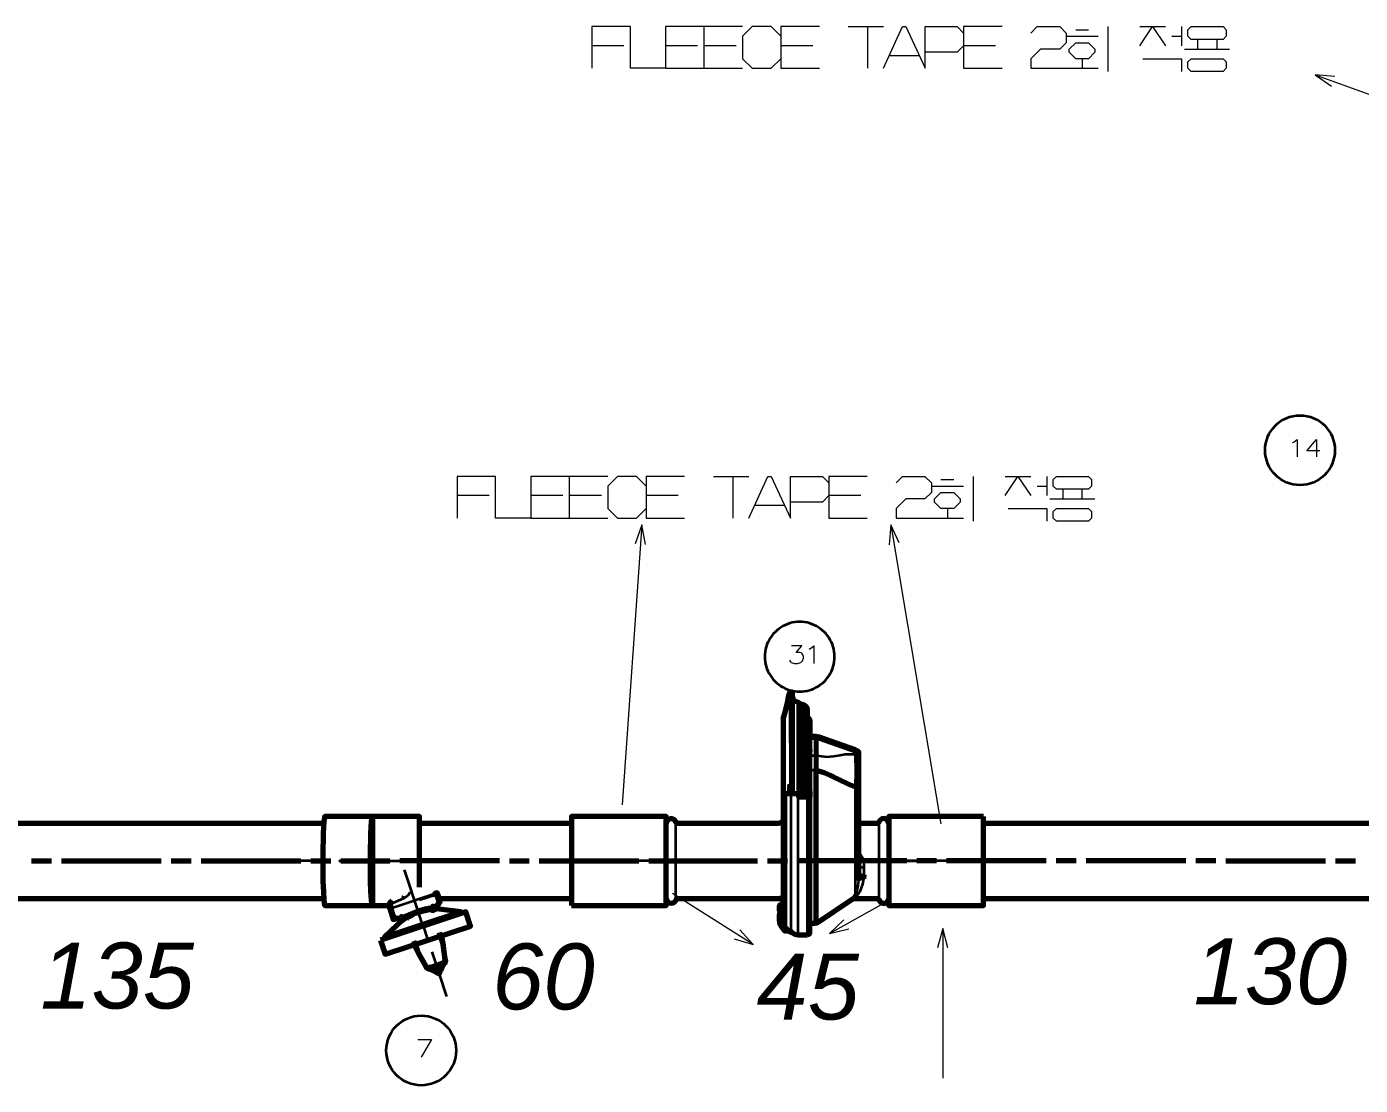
# Model space of a CAD drawing. Header units: millimetres. Extents: x 0 to 174, y 0 to 33.
# Drawn here: x 25.39 to 30.66, y 8.03 to 12.21 of the extents above; entities that cross this region are included whole.
import ezdxf

# ---------------------------------------------------------------- set-up
doc = ezdxf.new("R2010")
doc.units = ezdxf.units.MM
doc.layers.add('PDF2_문자', color=7, linetype='Continuous')
doc.layers.add('PDF2_형상', color=157, linetype='Continuous', true_color=0x405f80)
doc.styles.add('PDF LucidaHandwriting Italic', font='ariali.ttf')

msp = doc.modelspace()

# ---------------------------------------------------------------- linework, layer by layer
at = {"layer": 'PDF2_형상', "color": 7, "lineweight": 13}
for points in [[(27.914, 12.0504), (27.7749, 12.0504), (27.7749, 12.215), (27.6229, 12.215), (27.6229, 12.0504)], [(28.0658, 12.215), (27.914, 12.215), (27.914, 12.0504), (28.0658, 12.0504)], [(28.2178, 12.215), (28.0658, 12.215), (28.0658, 12.0504), (28.2178, 12.0504)], [(28.3696, 12.1771), (28.3317, 12.215), (28.2557, 12.215), (28.2178, 12.1771), (28.2178, 12.0885), (28.2557, 12.0504), (28.3317, 12.0504), (28.3696, 12.0885)], [(28.5214, 12.215), (28.3696, 12.215), (28.3696, 12.0504), (28.5214, 12.0504)], [(28.6353, 12.215), (28.7746, 12.215)], [(28.7112, 12.215), (28.7112, 12.0504)], [(28.7746, 12.0504), (28.8504, 12.215), (28.8631, 12.215), (28.939, 12.0504), (28.939, 12.215), (29.0656, 12.215), (29.0908, 12.1897), (29.0908, 12.139), (29.0656, 12.1138), (28.939, 12.1138)], [(29.2428, 12.215), (29.0908, 12.215), (29.0908, 12.0504), (29.2428, 12.0504)], [(29.3567, 12.1897), (29.3819, 12.215), (29.4706, 12.215), (29.4958, 12.1897), (29.4958, 12.1517), (29.4706, 12.1264), (29.3946, 12.1264), (29.3567, 12.0885), (29.3567, 12.0504), (29.4958, 12.0504), (29.6224, 12.0504)], [(29.4958, 12.1771), (29.6224, 12.1771)], [(29.5337, 12.2024), (29.5844, 12.2024)], [(29.6604, 12.215), (29.6604, 12.0378)], [(29.7869, 12.215), (29.8882, 12.215)], [(29.7869, 12.139), (29.8375, 12.215), (29.8882, 12.139)], [(29.9135, 12.1771), (29.9514, 12.1771)], [(29.9514, 12.215), (29.9514, 12.139)], [(27.7494, 12.139), (27.6229, 12.139)], [(28.0406, 12.139), (27.914, 12.139)], [(28.1924, 12.139), (28.0658, 12.139)], [(28.4961, 12.139), (28.3696, 12.139)], [(29.2175, 12.139), (29.0908, 12.139)], [(29.964, 12.1264), (30.1412, 12.1264)], [(30.0147, 12.1643), (30.0147, 12.1264)], [(30.0906, 12.1643), (30.0906, 12.1264)], [(28.7999, 12.1011), (28.9138, 12.1011)], [(29.5592, 12.0885), (29.5592, 12.0504)], [(29.7996, 12.0885), (29.9514, 12.0885), (29.9514, 12.0378)], [(30.4793, 12.0251), (31.1154, 11.7958)], [(30.5578, 12.0186), (30.4793, 12.0251), (30.5439, 11.9801)], [(27.3821, 10.2733), (27.2428, 10.2733), (27.2428, 10.4379), (27.091, 10.4379), (27.091, 10.2733)], [(27.5339, 10.4379), (27.3821, 10.4379), (27.3821, 10.2733), (27.5339, 10.2733)], [(27.6857, 10.4379), (27.5339, 10.4379), (27.5339, 10.2733), (27.6857, 10.2733)], [(27.8376, 10.3999), (27.7996, 10.4379), (27.7237, 10.4379), (27.6857, 10.3999), (27.6857, 10.3114), (27.7237, 10.2733), (27.7996, 10.2733), (27.8376, 10.3114)], [(27.9894, 10.4379), (27.8376, 10.4379), (27.8376, 10.2733), (27.9894, 10.2733)], [(28.1033, 10.4379), (28.2425, 10.4379)], [(28.1793, 10.4379), (28.1793, 10.2733)], [(28.2425, 10.2733), (28.3185, 10.4379), (28.3311, 10.4379), (28.4071, 10.2733), (28.4071, 10.4379), (28.5336, 10.4379), (28.5589, 10.4126), (28.5589, 10.3619), (28.5336, 10.3367), (28.4071, 10.3367)], [(28.7108, 10.4379), (28.5589, 10.4379), (28.5589, 10.2733), (28.7108, 10.2733)], [(28.8247, 10.4126), (28.85, 10.4379), (28.9386, 10.4379), (28.9639, 10.4126), (28.9639, 10.3746), (28.9386, 10.3493), (28.8626, 10.3493), (28.8247, 10.3114), (28.8247, 10.2733), (28.9639, 10.2733), (29.0904, 10.2733)], [(29.1283, 10.4379), (29.1283, 10.2607)], [(29.2549, 10.4379), (29.3561, 10.4379)], [(29.2549, 10.3619), (29.3056, 10.4379), (29.3561, 10.3619)], [(29.4194, 10.4379), (29.4194, 10.3619)], [(28.9639, 10.3999), (29.0904, 10.3999)], [(29.0018, 10.4253), (29.0525, 10.4253)], [(29.3815, 10.3999), (29.4194, 10.3999)], [(29.4828, 10.3872), (29.4828, 10.3493)], [(29.5586, 10.3872), (29.5586, 10.3493)], [(27.2175, 10.3619), (27.091, 10.3619)], [(27.5086, 10.3619), (27.3821, 10.3619)], [(27.6604, 10.3619), (27.5339, 10.3619)], [(27.9642, 10.3619), (27.8376, 10.3619)], [(28.2679, 10.324), (28.3818, 10.324)], [(28.6854, 10.3619), (28.5589, 10.3619)], [(29.4321, 10.3493), (29.6093, 10.3493)], [(29.0271, 10.3114), (29.0271, 10.2733)], [(29.2676, 10.3114), (29.4194, 10.3114), (29.4194, 10.2607)], [(27.8199, 10.2465), (27.7426, 9.1408)], [(27.8349, 10.1692), (27.8199, 10.2465), (27.7942, 10.1721)], [(28.8367, 10.1749), (28.804, 10.2465), (28.7965, 10.1681)], [(28.804, 10.2465), (29.001, 9.0654)], [(28.26, 8.5879), (27.941, 8.7899)], [(28.5615, 8.6317), (28.7757, 8.7511)], [(28.1849, 8.6114), (28.26, 8.5879), (28.2067, 8.6458)], [(28.6179, 8.6865), (28.5615, 8.6317), (28.6378, 8.6508)], [(29.0288, 8.5751), (29.0085, 8.6513), (28.9881, 8.5751)], [(29.0085, 8.6513), (29.0085, 8.0607)]]:
    msp.add_lwpolyline(points, dxfattribs=at)
for points in [[(29.9894, 12.215), (30.116, 12.215), (30.1286, 12.2024), (30.1286, 12.1771), (30.116, 12.1643), (29.9894, 12.1643), (29.9767, 12.1771), (29.9767, 12.2024)], [(29.5337, 12.1517), (29.5844, 12.1517), (29.6097, 12.1264), (29.6097, 12.1138), (29.5844, 12.0885), (29.5337, 12.0885), (29.5085, 12.1138), (29.5085, 12.1264)], [(29.9894, 12.0885), (30.116, 12.0885), (30.1286, 12.0758), (30.1286, 12.0504), (30.116, 12.0378), (29.9894, 12.0378), (29.9767, 12.0504), (29.9767, 12.0758)], [(29.4574, 10.4379), (29.5839, 10.4379), (29.5967, 10.4253), (29.5967, 10.3999), (29.5839, 10.3872), (29.4574, 10.3872), (29.4447, 10.3999), (29.4447, 10.4253)], [(29.0018, 10.3746), (29.0525, 10.3746), (29.0778, 10.3493), (29.0778, 10.3367), (29.0525, 10.3114), (29.0018, 10.3114), (28.9765, 10.3367), (28.9765, 10.3493)], [(29.4574, 10.3114), (29.5839, 10.3114), (29.5967, 10.2988), (29.5967, 10.2733), (29.5839, 10.2607), (29.4574, 10.2607), (29.4447, 10.2733), (29.4447, 10.2988)]]:
    msp.add_lwpolyline(points, close=True, dxfattribs=at)
at = {"layer": 'PDF2_형상', "color": 18, "lineweight": 13, "true_color": 0x260000}
for points in [[(30.3899, 10.5718), (30.3965, 10.5751), (30.4087, 10.584), (30.4087, 10.5151)], [(30.4976, 10.5396), (30.4465, 10.5396), (30.4843, 10.584), (30.4843, 10.5507), (30.4843, 10.5151)], [(28.4039, 9.7114), (28.4072, 9.7058), (28.4106, 9.7025), (28.4228, 9.6992), (28.435, 9.6992), (28.4483, 9.7025), (28.455, 9.7092), (28.4583, 9.7192), (28.4583, 9.7258), (28.455, 9.7358), (28.4517, 9.7392), (28.445, 9.7425), (28.4294, 9.7425), (28.4528, 9.7681), (28.4117, 9.7681)], [(28.4806, 9.7558), (28.4872, 9.7592), (28.4994, 9.7681), (28.4994, 9.6992)], [(26.936, 8.2125), (26.9893, 8.2125), (26.9493, 8.1436)]]:
    msp.add_lwpolyline(points, dxfattribs=at)
at = {"layer": 'PDF2_형상', "color": 18, "lineweight": 35, "true_color": 0x260000}
msp.add_lwpolyline([(28.5815, 9.7256), (28.5811, 9.7353), (28.5801, 9.7451), (28.5783, 9.7547), (28.576, 9.7643), (28.5728, 9.7736), (28.569, 9.7828), (28.5646, 9.7915), (28.5596, 9.8), (28.554, 9.8081), (28.5478, 9.8157), (28.5411, 9.8229), (28.5339, 9.8296), (28.5262, 9.8358), (28.5182, 9.8414), (28.5097, 9.8464), (28.501, 9.8508), (28.4918, 9.8546), (28.4825, 9.8578), (28.4731, 9.8601), (28.4633, 9.8619), (28.4535, 9.8629), (28.4437, 9.8633), (28.4339, 9.8629), (28.424, 9.8619), (28.4144, 9.8601), (28.4049, 9.8578), (28.3956, 9.8546), (28.3865, 9.8508), (28.3776, 9.8464), (28.3692, 9.8414), (28.3611, 9.8358), (28.3535, 9.8296), (28.3463, 9.8229), (28.3396, 9.8157), (28.3333, 9.8081), (28.3278, 9.8), (28.3228, 9.7915), (28.3183, 9.7828), (28.3146, 9.7736), (28.3115, 9.7643), (28.309, 9.7549), (28.3074, 9.7451), (28.3063, 9.7353), (28.3058, 9.7256), (28.3063, 9.7157), (28.3074, 9.7058), (28.309, 9.6963), (28.3115, 9.6867), (28.3146, 9.6774), (28.3183, 9.6683), (28.3228, 9.6594), (28.3278, 9.651), (28.3333, 9.6429), (28.3396, 9.6353), (28.3463, 9.6281), (28.3535, 9.6214), (28.3611, 9.6151), (28.3692, 9.6096), (28.3776, 9.6046), (28.3864, 9.6001), (28.3956, 9.5964), (28.4049, 9.5933), (28.4144, 9.5908), (28.424, 9.5892), (28.4339, 9.5881), (28.4437, 9.5876), (28.4535, 9.5881), (28.4633, 9.5892), (28.4729, 9.5908), (28.4825, 9.5933), (28.4918, 9.5964), (28.501, 9.6001), (28.5097, 9.6046), (28.5182, 9.6096), (28.5262, 9.6151), (28.5339, 9.6214), (28.5411, 9.6281), (28.5478, 9.6353), (28.554, 9.6429), (28.5596, 9.651), (28.5646, 9.6594), (28.569, 9.6682), (28.5728, 9.6774), (28.576, 9.6867), (28.5783, 9.6963), (28.5801, 9.7058), (28.5811, 9.7157), (28.5815, 9.7254)], close=True, dxfattribs=at)
at = {"layer": 'PDF2_형상', "lineweight": 35}
for points in [[(28.3786, 9.1871), (28.4028, 9.1869), (28.4033, 9.185), (28.4049, 9.1835), (28.4068, 9.1831), (28.4069, 9.1831), (28.4071, 9.1833), (28.4074, 9.184), (28.4086, 9.1919), (28.4093, 9.2051), (28.4096, 9.2224), (28.4089, 9.5463), (28.4083, 9.5715), (28.4074, 9.5836), (28.4069, 9.5853), (28.4068, 9.5856), (28.4067, 9.5856), (28.4067, 9.5857), (28.4065, 9.5857), (28.4064, 9.5856), (28.4062, 9.585), (28.4057, 9.5831)], [(28.4018, 9.5793), (28.4022, 9.5812), (28.4025, 9.5817), (28.4026, 9.5818), (28.4028, 9.5817), (28.4029, 9.5817), (28.4031, 9.5814), (28.4035, 9.5799), (28.4044, 9.569), (28.405, 9.5463), (28.4056, 9.2224), (28.4096, 9.2224), (28.4158, 9.2224)], [(28.4158, 9.5463), (28.4089, 9.5463), (28.405, 9.5463)], [(28.4387, 9.1831), (28.4387, 9.5443)], [(28.4665, 9.3649), (28.4665, 9.5299)], [(28.4743, 9.4947), (28.4743, 9.5164)], [(28.4746, 9.365), (28.4746, 9.4729), (28.4743, 9.4729)], [(28.5029, 9.4111), (28.5029, 9.4014), (28.4842, 9.4014)], [(28.5029, 9.4014), (28.5032, 9.4014), (28.5032, 9.3338), (28.5143, 9.3338), (28.5143, 9.4007), (28.5183, 9.3996), (28.6647, 9.3478), (28.6647, 9.3386), (28.6776, 9.3386)], [(28.5033, 9.4111), (28.5033, 9.4099), (28.5032, 9.4014), (28.5143, 9.4007)], [(28.4842, 9.3551), (28.455, 9.3551)], [(28.4665, 9.2026), (28.4665, 9.3454)], [(28.4743, 9.3315), (28.4746, 9.3315), (28.4746, 9.3453)], [(28.4842, 9.3283), (28.484, 9.3283), (28.4829, 9.3286), (28.4746, 9.3289), (28.4746, 9.3315), (28.4814, 9.3315), (28.4835, 9.3315), (28.4842, 9.3315)], [(28.4842, 9.2785), (28.5032, 9.2785), (28.509, 9.2779), (28.5143, 9.2763), (28.5147, 9.3031), (28.5143, 9.3335), (28.5032, 9.3333), (28.4842, 9.3333)], [(28.5032, 9.3333), (28.5033, 9.3043), (28.5032, 9.2785)], [(28.6647, 9.2108), (28.6651, 9.271), (28.6647, 9.3386), (28.6501, 9.3397), (28.6351, 9.3394), (28.6239, 9.3385), (28.6018, 9.335), (28.5769, 9.331), (28.5642, 9.3296), (28.5525, 9.3292), (28.5317, 9.3306), (28.5143, 9.3338)], [(28.4743, 9.3069), (28.4746, 9.3069), (28.4746, 9.2026)], [(28.4746, 9.3069), (28.4793, 9.3062), (28.4829, 9.304), (28.4839, 9.3025), (28.4842, 9.301)], [(28.5032, 8.6721), (28.5032, 9.2782)], [(28.5143, 8.6754), (28.5143, 9.2761)], [(28.3711, 8.6814), (28.3711, 8.7022), (28.3719, 8.7024), (28.3719, 8.6938), (28.3722, 8.6881), (28.3751, 8.6878), (28.3775, 8.6867), (28.3786, 8.6853), (28.3789, 8.6844), (28.3801, 8.6776), (28.3826, 8.6704), (28.386, 8.6644), (28.3901, 8.6593), (28.3901, 9.1831)], [(28.4099, 8.6389), (28.4099, 9.1831)], [(28.4378, 8.6269), (28.4378, 9.1831)], [(28.455, 9.1928), (28.4842, 9.1928)], [(28.4665, 9.1831), (28.4665, 9.1831)], [(28.4743, 9.1711), (28.4743, 9.1831)], [(28.4746, 8.6269), (28.4746, 9.1713)], [(28.6501, 8.7674), (28.6647, 8.7889), (28.6701, 8.8029), (28.6743, 8.8206), (28.6771, 8.8415), (28.6783, 8.8435), (28.6807, 8.8451), (28.6875, 8.8474), (28.6962, 8.8476), (28.6924, 8.8269), (28.6858, 8.8082), (28.6794, 8.7958), (28.6757, 8.7904), (28.6699, 8.7904), (28.6647, 8.7889), (28.6647, 9.2108), (28.6701, 9.2081), (28.6742, 9.2044), (28.6768, 9.2003), (28.6776, 9.196)], [(27.9549, 8.7642), (27.9549, 9.0726)], [(28.7575, 8.7642), (28.7575, 9.0726)], [(28.6779, 8.9504), (28.6811, 8.9469), (28.6875, 8.9375), (28.6919, 8.9276), (28.6951, 8.9165), (28.6972, 8.9003), (28.6974, 8.8946)], [(28.6776, 8.8914), (28.6778, 8.8917), (28.6779, 8.8918), (28.6783, 8.8921), (28.6794, 8.8926), (28.6835, 8.8936), (28.6974, 8.8946), (28.6974, 8.8649), (28.6899, 8.8643), (28.6835, 8.8628), (28.6792, 8.8606), (28.6781, 8.8592), (28.6776, 8.8578)], [(26.8224, 8.7367), (26.8236, 8.7371), (26.8315, 8.7397), (26.8336, 8.7336), (27.0032, 8.79)], [(26.8369, 8.7517), (26.8354, 8.7508), (26.834, 8.7497), (26.8326, 8.7481), (26.8319, 8.7467), (26.8312, 8.7447), (26.8311, 8.7432), (26.8312, 8.7412), (26.8315, 8.7397)], [(26.8757, 8.779), (26.8758, 8.7788), (26.876, 8.7783), (26.8768, 8.7764), (26.8796, 8.7701), (26.8369, 8.7517), (26.8333, 8.7599), (26.8331, 8.7606)], [(26.9422, 8.7646), (27.0047, 8.7853), (27.016, 8.7515), (26.9943, 8.7399), (26.8707, 8.6987), (26.8464, 8.6951), (26.8351, 8.729)], [(26.8796, 8.7701), (26.8901, 8.7763), (26.8987, 8.7849), (26.9049, 8.7954)], [(28.3676, 8.7726), (28.3676, 8.7725), (28.3674, 8.7722), (28.3669, 8.7719), (28.3642, 8.771), (28.3639, 8.7708)], [(28.6757, 8.7904), (28.6613, 8.7708)], [(26.8779, 8.6843), (26.8908, 8.6886), (26.9156, 8.701), (26.9276, 8.7065), (26.9401, 8.7113)], [(26.9565, 8.6617), (26.9547, 8.6671), (26.9401, 8.7113), (26.9582, 8.7161), (26.9764, 8.7196), (26.9931, 8.7226)], [(26.9974, 8.7358), (26.9951, 8.7333), (26.9949, 8.7299), (26.9967, 8.7267), (26.9999, 8.7251), (26.9975, 8.724)], [(28.3711, 8.7376), (28.3719, 8.7378), (28.3719, 8.7278), (28.3711, 8.7278), (28.3711, 8.7376), (28.3649, 8.7376), (28.3639, 8.7376)], [(28.3786, 8.7378), (28.3719, 8.7378), (28.3721, 8.7404), (28.3721, 8.7412)], [(28.3786, 8.7278), (28.3778, 8.7278), (28.3719, 8.7278)], [(28.3786, 8.6893), (28.3785, 8.6903), (28.3772, 8.6919), (28.3749, 8.6932), (28.3719, 8.6938)], [(28.3983, 8.6415), (28.3897, 8.6453), (28.3878, 8.6456), (28.3846, 8.6486)], [(28.3901, 8.6593), (28.4017, 8.6474), (28.4, 8.6482), (28.3978, 8.6483), (28.394, 8.6474), (28.3897, 8.6453)], [(26.9228, 8.5832), (26.9212, 8.5876)], [(26.9331, 8.5642), (26.9247, 8.5889)], [(27.0256, 8.6224), (27.0338, 8.5976)], [(27.0292, 8.6235), (27.0307, 8.619)], [(27.0428, 8.5239), (27.02, 8.5147), (26.9938, 8.506), (26.97, 8.4997)], [(27.0078, 8.4832), (26.9994, 8.4936), (26.9957, 8.4865), (26.9951, 8.4856)], [(26.9979, 8.4944), (26.9994, 8.4936), (26.999, 8.4947)], [(27.0147, 8.4857), (27.0115, 8.4854), (27.0088, 8.4864), (27.0072, 8.4885)], [(27.0097, 8.5004), (27.0147, 8.4857), (27.0147, 8.4814), (27.0136, 8.4792), (27.0117, 8.4769)], [(27.0104, 8.5007), (27.0153, 8.486), (27.0179, 8.4825), (27.0231, 8.4807)], [(27.0311, 8.4975), (27.0229, 8.5014), (27.0224, 8.4881)], [(27.0236, 8.5029), (27.0229, 8.5014), (27.0225, 8.5025)]]:
    msp.add_lwpolyline(points, dxfattribs=at)
at = {"layer": 'PDF2_형상', "lineweight": 70}
for points in [[(28.3786, 9.4799), (28.3864, 9.5053), (28.3942, 9.5385), (28.4018, 9.5793), (28.4021, 9.5807), (28.4029, 9.5819), (28.4042, 9.5828), (28.4057, 9.5831)], [(28.4158, 9.1831), (28.4158, 9.2224), (28.4158, 9.5463), (28.4158, 9.5857), (28.4056, 9.5857)], [(28.4158, 9.5669), (28.4172, 9.5607), (28.4208, 9.5554), (28.4287, 9.5492), (28.4387, 9.5443), (28.4418, 9.5431)], [(28.4418, 9.1831), (28.4418, 9.5431), (28.4564, 9.5367), (28.4564, 9.3597), (28.459, 9.3626), (28.4631, 9.3644), (28.4665, 9.3649), (28.4732, 9.365), (28.4742, 9.365), (28.4743, 9.365), (28.4781, 9.3642), (28.4812, 9.3621), (28.4833, 9.3589), (28.4842, 9.3551), (28.4833, 9.3514), (28.4812, 9.3482), (28.4781, 9.3461), (28.4743, 9.3453), (28.4742, 9.3453), (28.4732, 9.3453), (28.4665, 9.3454), (28.4631, 9.3458), (28.459, 9.3476), (28.4564, 9.3506), (28.4564, 9.1974), (28.459, 9.2004), (28.4631, 9.2021), (28.4665, 9.2026), (28.4732, 9.2026), (28.4743, 9.2026), (28.4793, 9.2014), (28.4828, 9.1978), (28.4842, 9.1928), (28.4842, 9.1719), (28.4842, 9.1715), (28.4839, 9.1713), (28.4835, 9.1713), (28.4746, 9.1713), (28.4743, 9.1711), (28.4403, 9.1711), (28.4403, 9.1831)], [(28.3826, 9.4838), (28.3799, 9.4826), (28.3788, 9.4807), (28.3786, 9.4799), (28.3786, 9.1871)], [(28.4564, 9.1831), (28.4665, 9.1831), (28.4743, 9.1831), (28.4822, 9.1869), (28.4838, 9.1956), (28.4778, 9.2021), (28.4743, 9.2026), (28.4743, 9.3453), (28.4822, 9.3493), (28.4838, 9.3579), (28.4778, 9.3644), (28.4743, 9.365), (28.4743, 9.5165)], [(28.4746, 9.4828), (28.4743, 9.4828)], [(28.4842, 9.4728), (28.4836, 9.4772), (28.4818, 9.4803), (28.4787, 9.4822), (28.4744, 9.4828)], [(28.4746, 9.4826), (28.4746, 9.4828), (28.4746, 9.4729)], [(28.4746, 8.6271), (28.4824, 8.631), (28.4842, 8.6367), (28.4842, 9.301), (28.4842, 9.3283), (28.4842, 9.3315), (28.4842, 9.4731), (28.484, 9.4731), (28.4746, 9.4729), (28.484, 9.4729), (28.4842, 9.4729), (28.4842, 9.4111), (28.5029, 9.4111), (28.5033, 9.4111), (28.5107, 9.4104)], [(28.5143, 9.4007), (28.5144, 9.4043), (28.5137, 9.4075), (28.5119, 9.4099), (28.5107, 9.4104), (28.5161, 9.4089)], [(28.6771, 8.8415), (28.6776, 8.8578), (28.6776, 9.196), (28.6776, 9.3386), (28.6776, 9.3447), (28.6772, 9.3478), (28.6758, 9.3504), (28.6738, 9.3526), (28.6711, 9.354), (28.6625, 9.3571), (28.5161, 9.4089), (28.5176, 9.4078), (28.5186, 9.4057), (28.5188, 9.4028), (28.5183, 9.3996)], [(28.4564, 9.3597), (28.4558, 9.3588), (28.455, 9.3551), (28.4558, 9.3515), (28.4564, 9.3506)], [(28.4746, 9.3069), (28.4746, 9.3289)], [(28.5032, 9.3338), (28.5032, 9.3333)], [(28.5143, 9.3338), (28.5143, 9.3335)], [(28.6625, 9.3571), (28.6633, 9.3565), (28.6647, 9.3544), (28.6651, 9.3514), (28.6647, 9.3478), (28.6775, 9.3449), (28.6776, 9.3447)], [(28.5143, 9.2763), (28.5143, 9.2761), (28.509, 9.2776), (28.5032, 9.2782), (28.5032, 9.2785)], [(28.5143, 9.2761), (28.5317, 9.2708), (28.5408, 9.2675), (28.5642, 9.2575), (28.5769, 9.2514), (28.6018, 9.2388), (28.6351, 9.2226), (28.6647, 9.2108)], [(28.4028, 9.1869), (28.4029, 9.1869), (28.4031, 9.1871), (28.4032, 9.1872), (28.4035, 9.1878), (28.4047, 9.195), (28.4054, 9.2069), (28.4056, 9.2224)], [(28.4842, 9.1928), (28.4833, 9.189), (28.4812, 9.1858), (28.4781, 9.1837), (28.4743, 9.1831), (28.4732, 9.1831), (28.4665, 9.1831), (28.4631, 9.1836), (28.459, 9.1853), (28.4564, 9.1883), (28.4564, 9.1831), (28.4418, 9.1831), (28.4387, 9.1831), (28.4158, 9.1831), (28.4068, 9.1831), (28.3826, 9.1831), (28.3808, 9.1835), (28.3796, 9.1844), (28.3786, 9.1869), (28.3786, 8.6893), (28.3789, 8.6844)], [(28.4564, 9.1974), (28.4558, 9.1965), (28.455, 9.1928), (28.4558, 9.1892), (28.4564, 9.1883)], [(26.5639, 9.0663), (24.3371, 9.0663), (24.3369, 9.0663), (24.3369, 9.0661), (24.3367, 9.066), (24.3362, 9.0653), (24.3356, 9.0624), (24.3333, 9.0443), (24.331, 8.994), (24.33, 8.9067), (24.3306, 8.8593), (24.3318, 8.8183), (24.3335, 8.7918), (24.3353, 8.7754), (24.3362, 8.7718), (24.3371, 8.7707), (26.5639, 8.7707)], [(26.9422, 8.8143), (26.9422, 9.0938), (26.7564, 9.0938), (26.5685, 9.0938), (26.5683, 9.0938), (26.5682, 9.0938), (26.5681, 9.0935), (26.5676, 9.0929), (26.5668, 9.0901), (26.5646, 9.0739), (26.5618, 9.0278), (26.5601, 8.9418), (26.561, 8.8383), (26.5624, 8.7974), (26.5643, 8.7662), (26.566, 8.7511), (26.5672, 8.7451), (26.5685, 8.7431), (26.7564, 8.7431), (26.8214, 8.7431)], [(27.5426, 9.0663), (26.9422, 9.0663)], [(28.3597, 9.0663), (27.9625, 9.0663), (27.9612, 9.0665), (27.9549, 9.0726), (27.9496, 9.0806), (27.9413, 9.0851), (27.9317, 9.0851), (27.9232, 9.0807), (27.9179, 9.0728), (27.9167, 9.0661)], [(28.3786, 9.0857), (28.3772, 9.0782), (28.3729, 9.0718), (28.3665, 9.0675), (28.359, 9.0661)], [(28.7957, 9.0661), (28.7935, 9.0753), (28.7871, 9.0824), (28.7781, 9.0857), (28.7686, 9.0843), (28.7608, 9.0786), (28.7575, 9.0726), (28.7569, 9.0714), (28.7499, 9.0663), (28.6776, 9.0663)], [(30.9256, 9.0663), (29.1699, 9.0663)], [(28.6974, 8.8649), (28.6962, 8.8476)], [(26.8331, 8.7606), (26.8256, 8.7547), (26.8217, 8.746), (26.8224, 8.7367), (26.8244, 8.7306), (26.8357, 8.6967), (26.8388, 8.6872), (26.8464, 8.6899)], [(26.9914, 8.7338), (26.99, 8.7328), (26.9887, 8.7294), (26.9892, 8.7268), (26.9903, 8.7247), (26.9931, 8.7228), (26.9975, 8.724), (26.9946, 8.726), (26.9929, 8.7294), (26.9935, 8.7331), (26.9944, 8.7344), (26.9958, 8.7351), (26.9974, 8.7358), (27.019, 8.7475), (27.0189, 8.7475), (27.0186, 8.7476), (27.0171, 8.7497), (27.016, 8.7515), (27.0189, 8.7528), (27.0228, 8.756), (27.0236, 8.7592), (27.0124, 8.7931), (27.0032, 8.79), (27.0047, 8.7853), (27.0081, 8.7868), (27.0117, 8.79), (27.0125, 8.7921), (27.0124, 8.7931)], [(27.0197, 8.7707), (27.5426, 8.7707)], [(27.9167, 8.7708), (27.919, 8.7615), (27.9254, 8.7544), (27.9344, 8.7513), (27.9439, 8.7526), (27.9515, 8.7582), (27.9549, 8.7642), (27.9554, 8.7654), (27.9625, 8.7707), (28.366, 8.7707), (28.3681, 8.7701), (28.3757, 8.7649), (28.3786, 8.756), (28.3782, 8.7594), (28.3771, 8.7626), (28.3751, 8.7656), (28.3726, 8.7679), (28.3696, 8.7696), (28.3639, 8.7708)], [(28.3639, 8.721), (28.3639, 8.7278), (28.3639, 8.7376), (28.3639, 8.7396), (28.3644, 8.7425), (28.366, 8.7449), (28.3683, 8.7467), (28.3711, 8.7475), (28.371, 8.7474), (28.371, 8.7472), (28.3708, 8.7461), (28.3711, 8.7376)], [(28.3711, 8.7475), (28.3726, 8.7476), (28.3719, 8.7475)], [(28.3721, 8.7412), (28.3735, 8.7454), (28.3738, 8.7461), (28.3739, 8.7468), (28.3736, 8.7474), (28.3731, 8.7475), (28.3726, 8.7476)], [(28.3728, 8.7476), (28.3739, 8.7478), (28.3738, 8.7476), (28.3736, 8.7474)], [(28.4842, 8.6721), (28.5032, 8.6721), (28.5125, 8.6744), (28.5143, 8.6754), (28.655, 8.7707), (28.7499, 8.7707), (28.7511, 8.7703), (28.7575, 8.7642), (28.7628, 8.7563), (28.7713, 8.7517), (28.7807, 8.7517), (28.7892, 8.7561), (28.7946, 8.764), (28.7957, 8.7708)], [(29.1699, 8.7707), (30.9256, 8.7707)], [(26.8044, 8.6171), (26.9547, 8.6671), (27.105, 8.7169)], [(26.8463, 8.6901), (26.8465, 8.6928), (26.8464, 8.6951), (26.8428, 8.6943), (26.8381, 8.6946), (26.8361, 8.6958), (26.8357, 8.6967), (26.8372, 8.6938), (26.8397, 8.6914), (26.8429, 8.6903), (26.8463, 8.6901), (26.8706, 8.6938), (26.874, 8.6931), (26.8765, 8.6904), (26.8771, 8.6869), (26.8754, 8.6837)], [(26.8707, 8.6935), (26.8688, 8.6935)], [(26.8704, 8.6935), (26.8706, 8.6935), (26.8706, 8.6936), (26.8714, 8.6938)], [(26.9372, 8.7196), (26.9108, 8.7094), (26.8856, 8.6985), (26.8722, 8.694), (26.8758, 8.6939), (26.8786, 8.6914), (26.8794, 8.6876), (26.8779, 8.6843), (26.8754, 8.6837), (26.8739, 8.6835), (26.8738, 8.6835)], [(26.8856, 8.6985), (26.8869, 8.6986), (26.8885, 8.6982), (26.891, 8.6956), (26.8918, 8.6918), (26.8915, 8.69), (26.8908, 8.6886)], [(26.9974, 8.7358), (26.9951, 8.7386), (26.9943, 8.7399), (26.9958, 8.7351), (26.9914, 8.7338), (26.9646, 8.7274), (26.9372, 8.7196), (26.9401, 8.7113)], [(27.005, 8.74), (27.0035, 8.7389), (27.0026, 8.7385), (26.9965, 8.7353)], [(27.1068, 8.7115), (27.105, 8.7169), (26.9972, 8.7303)], [(26.9999, 8.7251), (27.0067, 8.7287), (27.0071, 8.729)], [(28.3719, 8.7278), (28.3722, 8.7212), (28.3719, 8.7179), (28.3711, 8.7179), (28.371, 8.7179), (28.371, 8.7181), (28.371, 8.7183), (28.3708, 8.7192), (28.3711, 8.7278), (28.3639, 8.7278), (28.3639, 8.719)], [(28.3797, 8.6478), (28.3753, 8.6528), (28.3717, 8.6582), (28.3678, 8.666), (28.365, 8.6749), (28.3639, 8.6861), (28.3639, 8.7069), (28.364, 8.7058), (28.3656, 8.704), (28.3681, 8.7028), (28.3711, 8.7022), (28.3703, 8.7126), (28.3706, 8.7165), (28.3707, 8.7175), (28.3708, 8.7178), (28.371, 8.7179), (28.3711, 8.7179), (28.3683, 8.7171), (28.366, 8.7154), (28.3644, 8.7129), (28.3639, 8.71), (28.3639, 8.7069)], [(28.3786, 8.6979), (28.3782, 8.6994), (28.3767, 8.7008), (28.3719, 8.7024), (28.3726, 8.7126), (28.3719, 8.7179)], [(28.3721, 8.7188), (28.3757, 8.7196), (28.3782, 8.7226)], [(26.8769, 8.6865), (26.8044, 8.6171), (26.8063, 8.6117)], [(28.3639, 8.6861), (28.3644, 8.6843), (28.366, 8.6829), (28.3683, 8.6818), (28.3711, 8.6814), (28.3724, 8.6704), (28.3758, 8.6611), (28.3812, 8.6524), (28.3846, 8.6486), (28.3817, 8.6474), (28.3806, 8.6474), (28.3797, 8.6478), (28.3829, 8.6447), (28.3838, 8.6437), (28.3847, 8.6429), (28.3882, 8.6415)], [(28.38, 8.6575), (28.3771, 8.6625), (28.3753, 8.6678), (28.3735, 8.6781), (28.3722, 8.6881)], [(28.3901, 8.6593), (28.3894, 8.6597), (28.3874, 8.6601), (28.3839, 8.6594), (28.38, 8.6575), (28.3832, 8.6531), (28.3897, 8.6453)], [(28.3829, 8.6447), (28.3838, 8.6443), (28.3849, 8.6443), (28.3878, 8.6456)], [(28.3878, 8.6456), (28.3882, 8.6415), (28.3878, 8.6456)], [(28.4042, 8.6417), (28.3983, 8.6415), (28.4049, 8.6415), (28.4076, 8.6404), (28.4099, 8.6389)], [(28.4044, 8.6392), (28.4093, 8.6378), (28.4136, 8.6353), (28.4099, 8.6389), (28.4017, 8.6474)], [(26.9201, 8.6025), (26.9275, 8.5819), (26.9349, 8.5615), (26.9375, 8.5557)], [(27.0443, 8.5267), (27.0397, 8.5576), (27.0353, 8.5882), (27.0339, 8.5944), (27.0275, 8.6153), (27.0211, 8.636)], [(27.0338, 8.5976), (27.0311, 8.6158), (27.0307, 8.619)], [(27.0339, 8.5944), (27.0426, 8.5256), (27.0438, 8.5261), (27.0442, 8.5264), (27.0443, 8.5265), (27.0443, 8.5267), (27.0444, 8.5246)], [(28.4131, 8.6357), (28.4214, 8.6306), (28.4307, 8.6276), (28.4378, 8.6269), (28.4746, 8.6269)], [(26.9228, 8.5832), (26.9331, 8.5642), (26.9375, 8.5557), (26.9671, 8.5011), (26.9671, 8.501), (26.9675, 8.5008), (26.9678, 8.5008), (26.969, 8.5011), (26.9349, 8.5615)], [(26.9844, 8.4908), (26.9903, 8.4918), (26.9863, 8.491), (26.9818, 8.491), (26.9778, 8.4919), (26.974, 8.4937), (26.9708, 8.4962), (26.9682, 8.4992), (26.9671, 8.501)], [(26.9682, 8.4992), (26.9683, 8.4992), (26.9688, 8.4992), (26.97, 8.4997), (26.975, 8.4944), (26.9792, 8.4924), (26.9849, 8.4911), (26.9903, 8.4918), (26.9972, 8.4942), (27.0011, 8.4954), (27.005, 8.4968), (27.0062, 8.4975), (27.0088, 8.4999), (27.0097, 8.5004), (27.0104, 8.5007), (27.0117, 8.5008), (27.015, 8.5004), (27.0164, 8.5006), (27.0242, 8.5032), (27.0312, 8.5054), (27.0344, 8.5069), (27.0374, 8.5093), (27.0399, 8.5125), (27.0417, 8.5161), (27.0426, 8.52), (27.0428, 8.5239), (27.044, 8.5243), (27.0443, 8.5243), (27.0444, 8.5244), (27.0444, 8.5246), (27.0433, 8.5174), (27.0411, 8.5129), (27.0367, 8.5083), (27.0312, 8.5054)], [(26.969, 8.5011), (26.97, 8.4997)], [(26.9849, 8.4908), (26.9951, 8.4856), (27.0103, 8.4776), (27.0121, 8.4767), (27.0193, 8.4729), (27.0229, 8.4803)], [(27.0046, 8.4967), (27.0072, 8.4885), (27.0078, 8.4832), (27.0093, 8.4794), (27.0117, 8.4769), (27.0121, 8.4767)], [(27.0196, 8.4926), (27.0196, 8.49), (27.0181, 8.4875), (27.0153, 8.486)], [(27.0361, 8.5079), (27.0311, 8.4975), (27.0289, 8.4928), (27.0267, 8.4882), (27.0246, 8.4839), (27.0229, 8.4803), (27.0231, 8.4807), (27.0233, 8.4842), (27.0224, 8.4881), (27.0196, 8.4926), (27.0169, 8.5007)], [(27.0426, 8.5256), (27.0428, 8.5239)]]:
    msp.add_lwpolyline(points, dxfattribs=at)
for points in [[(28.4665, 9.5299), (28.4564, 9.5367), (28.4665, 9.5299), (28.47, 9.5265), (28.4724, 9.5231), (28.4739, 9.5197), (28.4743, 9.5164), (28.4739, 9.5197), (28.4724, 9.5231), (28.47, 9.5265)], [(26.7564, 8.7431), (26.7551, 8.7451), (26.7539, 8.7511), (26.7522, 8.7662), (26.7503, 8.7974), (26.7489, 8.8383), (26.7481, 8.9418), (26.7497, 9.0278), (26.7525, 9.0739), (26.7547, 9.0901), (26.7556, 9.0929), (26.756, 9.0935), (26.7561, 9.0938), (26.7562, 9.0938), (26.7564, 9.0938)], [(26.7564, 8.7707), (26.7554, 8.7718), (26.7546, 8.7754), (26.7528, 8.7918), (26.7511, 8.8183), (26.7499, 8.8593), (26.7493, 8.9067), (26.7503, 8.994), (26.7526, 9.0443), (26.7547, 9.0624), (26.7556, 9.0653), (26.756, 9.066), (26.7561, 9.0661), (26.7562, 9.0663), (26.7564, 9.0663), (26.7562, 9.0663), (26.7561, 9.0661), (26.756, 9.066), (26.7556, 9.0653), (26.7547, 9.0624), (26.7526, 9.0443), (26.7503, 8.994), (26.7493, 8.9067), (26.7499, 8.8593), (26.7511, 8.8183), (26.7528, 8.7918), (26.7546, 8.7754), (26.7554, 8.7718)], [(27.5426, 8.7431), (27.9167, 8.7431), (27.9167, 9.0938), (27.5426, 9.0938)], [(29.1697, 9.0938), (28.7957, 9.0938), (28.7957, 8.7431), (29.1697, 8.7431)], [(26.7564, 8.7982), (26.7558, 8.7988), (26.7542, 8.8074), (26.7526, 8.8256), (26.7514, 8.8592), (26.7507, 8.9006), (26.7514, 8.9797), (26.7535, 9.0229), (26.7553, 9.0365), (26.756, 9.0383), (26.7562, 9.0386), (26.7564, 9.0386), (26.7562, 9.0386), (26.756, 9.0383), (26.7553, 9.0365), (26.7535, 9.0229), (26.7514, 8.9797), (26.7507, 8.9006), (26.7514, 8.8592), (26.7526, 8.8256), (26.7542, 8.8074), (26.7558, 8.7988)], [(26.7885, 8.6057), (26.8071, 8.5497), (27.1433, 8.6615), (27.1247, 8.7175)], [(26.8351, 8.729), (26.8336, 8.7286), (26.8282, 8.7282), (26.8257, 8.729), (26.8249, 8.7297), (26.8244, 8.7306), (26.8251, 8.7308), (26.8336, 8.7336)], [(26.8706, 8.6936), (26.8707, 8.6936), (26.8707, 8.6938), (26.8707, 8.6939), (26.8708, 8.695), (26.8707, 8.6987), (26.8718, 8.6953), (26.8722, 8.694)], [(28.3983, 8.6415), (28.4044, 8.6392), (28.4036, 8.6394)]]:
    msp.add_lwpolyline(points, close=True, dxfattribs=at)
at = {"layer": 'PDF2_형상', "color": 3, "lineweight": 70}
for points in [[(25.4104, 8.9185), (25.4892, 8.9185)], [(25.5286, 8.9185), (25.9222, 8.9185)], [(25.9617, 8.9185), (26.0404, 8.9185)], [(26.0797, 8.9185), (26.4735, 8.9185)], [(26.5128, 8.9185), (26.5915, 8.9185)], [(26.631, 8.9185), (26.7564, 8.9185), (26.8247, 8.9185)], [(27.2578, 8.9185), (26.864, 8.9185)], [(27.2971, 8.9185), (27.3758, 8.9185)], [(27.4153, 8.9185), (27.809, 8.9185)], [(27.8483, 8.9185), (27.9167, 8.9185), (28.2775, 8.9185)], [(28.3168, 8.9185), (28.3956, 8.9185)], [(28.8665, 8.9185), (28.7957, 8.9185), (28.435, 8.9185)], [(28.9847, 8.9185), (28.906, 8.9185)], [(29.4178, 8.9185), (29.024, 8.9185)], [(29.5358, 8.9185), (29.4571, 8.9185)], [(29.9689, 8.9185), (29.5753, 8.9185)], [(30.0871, 8.9185), (30.0083, 8.9185)], [(30.1264, 8.9185), (30.5201, 8.9185)], [(30.5594, 8.9185), (30.6382, 8.9185)]]:
    msp.add_lwpolyline(points, dxfattribs=at)
at = {"layer": 'PDF2_형상', "color": 18, "lineweight": 35, "true_color": 0x260000}
for points in [[(25.4104, 8.9185), (25.4892, 8.9185)], [(25.5286, 8.9185), (25.9222, 8.9185)], [(25.9617, 8.9185), (26.0404, 8.9185)], [(26.0797, 8.9185), (26.4735, 8.9185)], [(26.5836, 8.9185), (26.4236, 8.9185)], [(26.5128, 8.9185), (26.5915, 8.9185)], [(26.6231, 8.9185), (26.7018, 8.9185)], [(26.7706, 8.9185), (26.6285, 8.9185), (26.7067, 8.9185)], [(26.631, 8.9185), (26.8985, 8.9185)], [(26.7411, 8.9185), (26.9011, 8.9185)], [(26.8247, 8.9185), (26.746, 8.9185)], [(26.81, 8.9185), (26.8887, 8.9185)], [(27.2578, 8.9185), (26.864, 8.9185)], [(26.9281, 8.9185), (27.0701, 8.9185)], [(27.2972, 8.9185), (27.3758, 8.9185)], [(27.651, 8.9185), (27.4147, 8.9185)], [(27.4153, 8.9185), (27.809, 8.9185)], [(27.6903, 8.9185), (27.769, 8.9185)], [(27.8444, 8.9185), (27.7888, 8.9185)], [(27.9664, 8.9185), (28.0446, 8.9185), (27.8083, 8.9185)], [(27.8483, 8.9185), (27.9271, 8.9185)], [(28.2775, 8.9185), (27.8838, 8.9185)], [(28.3168, 8.9185), (28.3956, 8.9185)], [(28.435, 8.9185), (28.8286, 8.9185)], [(28.904, 8.9185), (28.6678, 8.9185), (28.8665, 8.9185)], [(28.8681, 8.9185), (28.9238, 8.9185)], [(28.9847, 8.9185), (28.906, 8.9185)], [(29.0221, 8.9185), (28.9433, 8.9185)], [(29.4178, 8.9185), (29.024, 8.9185)], [(29.0615, 8.9185), (29.2978, 8.9185)], [(29.5358, 8.9185), (29.4571, 8.9185)], [(29.9689, 8.9185), (29.5753, 8.9185)], [(30.0871, 8.9185), (30.0083, 8.9185)], [(30.1264, 8.9185), (30.5201, 8.9185)], [(30.5594, 8.9185), (30.6382, 8.9185)], [(26.9411, 8.7083), (26.8828, 8.8838)], [(26.9535, 8.671), (26.9783, 8.5962)], [(26.9907, 8.5589), (27.049, 8.3835)]]:
    msp.add_lwpolyline(points, dxfattribs=at)
for centre in [(30.4197, 10.5414), (26.949, 8.1697)]:
    msp.add_circle(centre, 0.1378, dxfattribs=at)

# ---------------------------------------------------------------- texts
at = {"layer": 'PDF2_문자', "char_height": 0.2605, "attachment_point": 4, "style": 'PDF LucidaHandwriting Italic'}
for s, insert in [('135', (25.4446, 8.4639)), ('60', (27.2293, 8.4604)), ('130', (29.9993, 8.4808)), ('45', (28.2733, 8.4204))]:
    msp.add_mtext(s, dxfattribs=dict(at, insert=insert))

doc.saveas('drawing.dxf')
